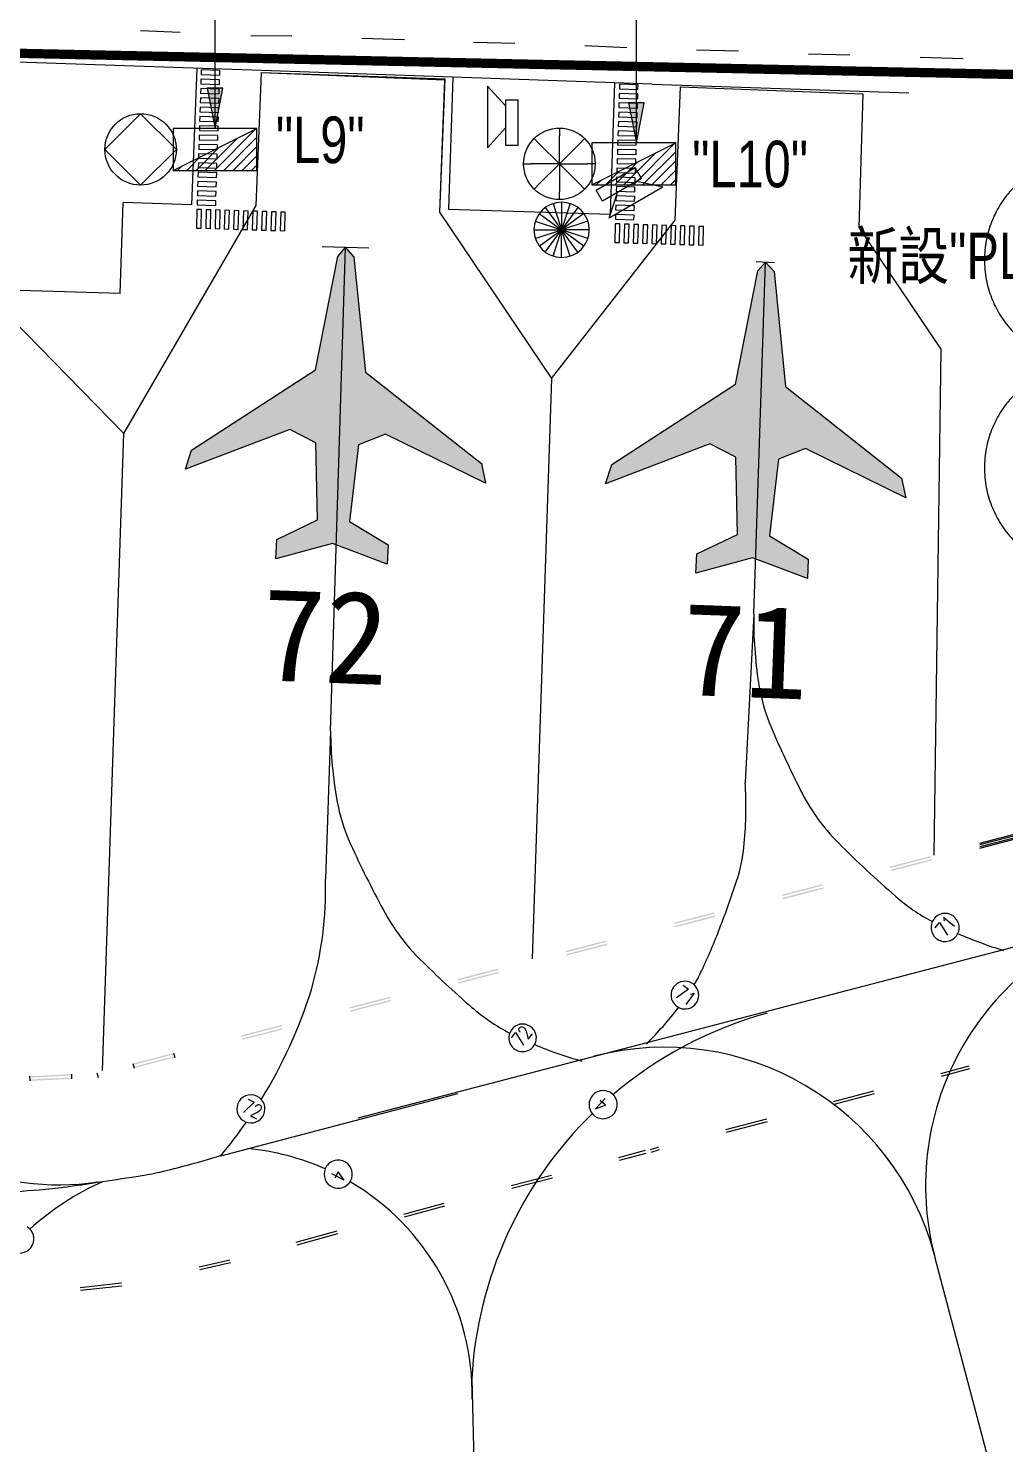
# Model space of a CAD drawing. Extents: x 71210 to 87171, y -11349 to 219.
# Drawn here: x 81165 to 82214, y -5946 to -4425 of the extents above; entities that cross this region are included whole.
import ezdxf
from ezdxf.enums import TextEntityAlignment as Align

# ---------------------------------------------------------------- set-up
doc = ezdxf.new("R2010")
doc.units = 0
doc.linetypes.add('HIDDEN', pattern=[9.525, 6.35, -3.175])
for name, color, linetype in [('L-燈具圖', 7, 'Continuous'), ('建築', 7, 'Continuous'), ('文字', 6, 'Continuous'), ('既設管線', 1, 'HIDDEN'), ('電氣設備', 161, 'Continuous')]:
    doc.layers.add(name, color=color, linetype=linetype)
doc.styles.add('AE', font='romans.shx', dxfattribs={"bigfont": 'chineset.shx'})
doc.styles.add('TC_T1', font='romanc.shx', dxfattribs={"width": 0.8, "bigfont": '@chineset.shx'})
doc.styles.add('新細明體', font='')
doc.styles.add('細明體', font='')
doc.styles.get('新細明體').set_extended_font_data('新細明體')
doc.styles.get('細明體').set_extended_font_data('細明體')

# ---------------------------------------------------------------- blocks, each defined once
blk = doc.blocks.new('GN02D2D')
at = {"color": 0, "linetype": 'ByBlock'}
for p, q in [((-300, 0), (300, 300)), ((-300, 300), (-300, 0)), ((300, 300), (-300, 300)), ((-70, 0), (161, 230)), ((-3, 0), (293, 297)), ((63, 0), (300, 237)), ((300, 0), (300, 300)), ((-136, 0), (28, 164)), ((129, 0), (300, 171)), ((195, 0), (300, 105)), ((-300, 0), (300, 0)), ((-269, 0), (-237, 31)), ((-202, 0), (-105, 98)), ((262, 0), (300, 38))]:
    blk.add_line(p, q, dxfattribs=at)
blk.add_point((0, 150), dxfattribs=at)
at = {"color": 0, "linetype": 'ByBlock', "style": 'AE', "flags": 1}
blk.add_attdef('KENCAD', (0, 0), '', height=1, dxfattribs=at)
blk = doc.blocks.new('L-防水號角喇叭')
at = {"layer": 'L-燈具圖', "color": 6, "ltscale": 1000}
for p, q in [((-19.4, 39.2), (0, 17.9)), ((-19.4, 39.2), (-19.4, -27.1)), ((0, 24.3), (0, -24.3)), ((0, 24.3), (13.6, 24.3)), ((13.6, -24.3), (13.6, 24.3)), ((-19.4, -27.1), (0, -5.7)), ((0, -24.3), (13.6, -24.3))]:
    blk.add_line(p, q, dxfattribs=at)
blk = doc.blocks.new('L-15M環架高桅桿C')
at = {"layer": 'L-燈具圖', "color": 4}
for p, q in [((0, 3.49), (0, 2.74)), ((-2.46, 2.46), (-1.93, 1.93)), ((0, 0), (-1.93, 1.93)), ((0, 0), (0, 2.74)), ((0, 0), (1.93, 1.93)), ((2.46, 2.46), (1.93, 1.93)), ((-3.49, 0), (-2.74, 0)), ((0, 0), (-2.74, 0)), ((0, 0), (-1.93, -1.93)), ((0, 0), (2.74, 0)), ((0, 0), (0, -2.74)), ((0, 0), (1.93, -1.93)), ((3.49, 0), (2.74, 0)), ((-2.46, -2.46), (-1.93, -1.93)), ((0, -3.49), (0, -2.74)), ((2.46, -2.46), (1.93, -1.93))]:
    blk.add_line(p, q, dxfattribs=at)
blk.add_circle((0, 0), 3.49, dxfattribs=at)
blk = doc.blocks.new('L-15M環架高桅桿D')
at = {"layer": 'L-燈具圖', "color": 30}
for p, q in [((0, 3.49), (-3.49, 0)), ((3.49, 0), (0, 3.49)), ((-3.49, 0), (0, -3.49)), ((-3.49, 0), (0, -3.49)), ((0, -3.49), (3.49, 0)), ((0, -3.49), (3.49, 0))]:
    blk.add_line(p, q, dxfattribs=at)
blk.add_circle((0, 0), 3.49, dxfattribs=at)
blk = doc.blocks.new('L-雷雨警示燈')
at = {"layer": 'L-燈具圖', "color": 87, "ltscale": 1000}
for p in [(-24, 17.5), (-17.5, 24), (-9.2, 28.3), (0, 29.7), (9.2, 28.3), (17.5, 24), (24, 17.5), (-28.3, 9.2), (-17.5, -24), (-9.2, -28.3), (28.3, 9.2), (0, -29.7), (9.2, -28.3), (28.3, -9.2), (-29.7, 0), (-28.3, -9.2), (-24, -17.5), (17.5, -24), (24, -17.5), (29.7, 0)]:
    blk.add_line(p, (0, 0), dxfattribs=at)
blk.add_circle((0, 0), 29.7, dxfattribs=at)

msp = doc.modelspace()

# ---------------------------------------------------------------- hatches: boundary and pattern name
at = {"layer": '建築', "ltscale": 1000}
for points in [[(81506, -4660.5), (81515.2, -4670.8), (81527.6, -4794.4), (81652, -4892.7), (81656.6, -4913.9), (81549, -4860.9), (81520.1, -4872.5), (81510.5, -4954.8), (81551.9, -4979.9), (81550.9, -5000.7), (81492.1, -4978.4), (81431.3, -4995.1), (81432.3, -4974.3), (81476, -4953.2), (81474.1, -4870.3), (81446.4, -4856.1), (81334.3, -4898.7), (81340.9, -4878.1), (81474, -4791.8), (81498, -4670)], [(81957.1, -4676.1), (81966.3, -4686.4), (81978.7, -4809.9), (82103.1, -4908.3), (82107.7, -4929.5), (82000.1, -4876.5), (81971.2, -4888), (81961.6, -4970.4), (82003.1, -4995.5), (82002.1, -5016.3), (81943.2, -4994), (81882.4, -5010.6), (81883.4, -4989.8), (81927.1, -4968.8), (81925.3, -4885.9), (81897.5, -4871.6), (81785.4, -4914.3), (81792, -4893.6), (81925.1, -4807.4), (81949.1, -4685.5)]]:
    msp.add_hatch(color=256, dxfattribs=at).paths.add_polyline_path(points)
h = msp.add_hatch(color=256, dxfattribs=at)
h.paths.add_polyline_path([(82284.7, -5276.8), (82284.7, -5275.2), (82234.7, -5288.3), (82234.6, -5289.8)])
h.paths.add_polyline_path([(82284.6, -5280.5), (82284.6, -5278.9), (82234.6, -5291.9), (82234.5, -5293.5)])
h.paths.add_polyline_path([(82234.6, -5289.8), (82234.7, -5288.3), (82187.5, -5300.5), (82187.5, -5302.1)])
h.paths.add_polyline_path([(82234.5, -5293.5), (82234.6, -5291.9), (82187.4, -5304.2), (82187.4, -5305.8)])
h = msp.add_hatch(color=256, dxfattribs=at)
h.paths.add_polyline_path([(82134.7, -5315.8), (82134.3, -5314.4), (82090.8, -5325.7), (82091.2, -5327.2)])
h.paths.add_polyline_path([(82135.6, -5319.2), (82135.2, -5317.8), (82091.7, -5329.1), (82092.1, -5330.6)])
h = msp.add_hatch(color=256, dxfattribs=at)
h.paths.add_polyline_path([(82018.6, -5346.1), (82018.2, -5344.6), (81974.7, -5356), (81975, -5357.4)])
h.paths.add_polyline_path([(82019.5, -5349.5), (82019.1, -5348), (81975.5, -5359.3), (81975.9, -5360.8)])
h = msp.add_hatch(color=256, dxfattribs=at)
h.paths.add_polyline_path([(81902.5, -5376.3), (81902.1, -5374.8), (81858.5, -5386.2), (81858.9, -5387.6)])
h.paths.add_polyline_path([(81903.3, -5379.7), (81903, -5378.2), (81859.4, -5389.6), (81859.8, -5391)])
h = msp.add_hatch(color=256, dxfattribs=at)
h.paths.add_polyline_path([(81786.3, -5406.5), (81786, -5405.1), (81742.4, -5416.4), (81742.8, -5417.9)])
h.paths.add_polyline_path([(81787.2, -5409.9), (81786.8, -5408.5), (81743.3, -5419.8), (81743.7, -5421.3)])
h = msp.add_hatch(color=256, dxfattribs=at)
h.paths.add_polyline_path([(81670.2, -5436.8), (81669.8, -5435.3), (81626.3, -5446.6), (81626.7, -5448.1)])
h.paths.add_polyline_path([(81671.1, -5440.1), (81670.7, -5438.7), (81627.2, -5450), (81627.5, -5451.5)])
h = msp.add_hatch(color=256, dxfattribs=at)
h.paths.add_polyline_path([(81554.1, -5467), (81553.7, -5465.5), (81510.1, -5476.9), (81510.5, -5478.3)])
h.paths.add_polyline_path([(81555, -5470.4), (81554.6, -5468.9), (81511, -5480.3), (81511.4, -5481.7)])
h = msp.add_hatch(color=256, dxfattribs=at)
h.paths.add_polyline_path([(81437.9, -5497.2), (81437.6, -5495.8), (81394, -5507.1), (81394.4, -5508.6)])
h.paths.add_polyline_path([(81438.8, -5500.6), (81438.4, -5499.2), (81394.9, -5510.5), (81395.3, -5511.9)])
h = msp.add_hatch(color=256, dxfattribs=at)
h.paths.add_polyline_path([(81321.8, -5527.4), (81321.4, -5526), (81277.9, -5537.3), (81278.3, -5538.8)])
h.paths.add_polyline_path([(81322.7, -5530.8), (81322.3, -5529.4), (81278.8, -5540.7), (81279.1, -5542.2)])
h = msp.add_hatch(color=256, dxfattribs=at)
h.paths.add_polyline_path([(81211.8, -5550.2), (81211.7, -5548.7), (81166.8, -5551), (81166.9, -5552.5)])
h.paths.add_polyline_path([(81212, -5553.7), (81211.9, -5552.2), (81167, -5554.5), (81167.1, -5556)])
at = {"layer": '文字'}
h = msp.add_hatch(color=256, dxfattribs=at)
h.dxf.hatch_style = 1
h.paths.add_polyline_path([(81374.4, -4489.3), (81366, -4489.3), (81366, -4532.6)])
h.paths.add_polyline_path([(81366, -4489.3), (81357.5, -4489.3), (81366, -4532.6)])
h = msp.add_hatch(color=256, dxfattribs=at)
h.dxf.hatch_style = 1
h.paths.add_polyline_path([(81826.9, -4504.9), (81818.5, -4504.9), (81818.5, -4548.2)])
h.paths.add_polyline_path([(81818.5, -4504.9), (81810, -4504.9), (81818.5, -4548.2)])

# ---------------------------------------------------------------- linework, layer by layer
at = {"layer": '建築', "ltscale": 1000}
for p, q in [((81285.9, -4427.5, -12.7), (81328.4, -4429.2, -12.7)), ((81404.6, -4433, -12.7), (81448.6, -4432.8, -12.7)), ((81523.5, -4435.6, -12.7), (81569.3, -4437.1, -12.7)), ((81643.5, -4439.8, -12.7), (81688.1, -4441, -12.7)), ((81763.2, -4443.6, -12.7), (81808.3, -4445.7, -12.7)), ((81883.1, -4448.1, -12.7), (81928.3, -4449.3, -12.7)), ((81883.1, -4448.1, -12.7), (81928.3, -4449.3, -12.7)), ((82003.3, -4452.4, -12.7), (82047.9, -4453.4, -12.7)), ((82003.3, -4452.4, -12.7), (82047.9, -4453.4, -12.7)), ((81415.9, -4470.5, -12.7), (81062, -4458.2, -12.7)), ((81346.3, -4468.1, -12.7), (81340.9, -4614.7, -12.7)), ((81351.2, -4469.7, -12.7), (81351, -4474.7, -12.7)), ((81371.2, -4470.3, -12.7), (81351.2, -4469.7, -12.7)), ((81371, -4475.3, -12.7), (81371.2, -4470.3, -12.7)), ((81621.4, -4477.6, -12.7), (81415.9, -4470.5, -12.7)), ((82123.3, -4456.1, -12.7), (82169.6, -4457.6, -12.7)), ((82123.3, -4456.1, -12.7), (82169.6, -4457.6, -12.7)), ((81350.9, -4479.7, -12.7), (81350.7, -4484.7, -12.7)), ((81350.7, -4484.7, -12.7), (81370.7, -4485.3, -12.7)), ((81370.9, -4480.3, -12.7), (81350.9, -4479.7, -12.7)), ((81351, -4474.7, -12.7), (81371, -4475.3, -12.7)), ((81370.7, -4485.3, -12.7), (81370.9, -4480.3, -12.7)), ((81410.3, -4615.2, -12.7), (81415.8, -4472.3, -12.7)), ((81410.3, -4615.2, -12.7), (81415.8, -4472.3, -12.7)), ((81410.3, -4615.2, -12.7), (81415.8, -4472.3, -12.7)), ((81415.8, -4472.3, -12.7), (81612.7, -4479.2, -12.7)), ((81415.8, -4472.3, -12.7), (81612.6, -4480.2, -12.7)), ((81415.8, -4472.3, -12.7), (81612.7, -4479.2, -12.7)), ((81612.7, -4479.2, -12.7), (81607, -4622.6, -12.7)), ((81612.7, -4479.2, -12.7), (81607, -4622.6, -12.7)), ((81612.6, -4480.2, -12.7), (81607, -4622.6, -12.7)), ((81621.4, -4477.6, -12.7), (81616.6, -4619.4, -12.7)), ((81835.4, -4484.9, -12.7), (81621.4, -4477.6, -12.7)), ((81790.7, -4624.8, -12.7), (81795.5, -4483.6, -12.7)), ((81800.4, -4485.1, -12.7), (81800.2, -4490.1, -12.7)), ((81820.4, -4485.8, -12.7), (81800.4, -4485.1, -12.7)), ((81820.2, -4490.7, -12.7), (81820.4, -4485.8, -12.7)), ((81835.4, -4484.9, -12.7), (82111.1, -4494.4, -12.7)), ((81350.3, -4499.7, -12.7), (81350.1, -4504.7, -12.7)), ((81370.3, -4500.3, -12.7), (81350.3, -4499.7, -12.7)), ((81350.6, -4489.7, -12.7), (81350.4, -4494.7, -12.7)), ((81350.4, -4494.7, -12.7), (81370.4, -4495.3, -12.7)), ((81370.6, -4490.3, -12.7), (81350.6, -4489.7, -12.7)), ((81370.1, -4505.3, -12.7), (81370.3, -4500.3, -12.7)), ((81370.4, -4495.3, -12.7), (81370.6, -4490.3, -12.7)), ((81800.1, -4495.1, -12.7), (81799.9, -4500.1, -12.7)), ((81799.9, -4500.1, -12.7), (81819.9, -4500.7, -12.7)), ((81820.1, -4495.7, -12.7), (81800.1, -4495.1, -12.7)), ((81800.2, -4490.1, -12.7), (81820.2, -4490.7, -12.7)), ((81819.9, -4500.7, -12.7), (81820.1, -4495.7, -12.7)), ((81860, -4631.2, -12.7), (81865.7, -4487.9, -12.7)), ((81865.7, -4487.9, -12.7), (82061.7, -4495.4, -12.7)), ((82061.7, -4495.4, -12.7), (82057.3, -4639, -12.7)), ((81350, -4509.7, -12.7), (81349.8, -4514.7, -12.7)), ((81349.8, -4514.7, -12.7), (81369.8, -4515.3, -12.7)), ((81369.9, -4510.3, -12.7), (81350, -4509.7, -12.7)), ((81350.1, -4504.7, -12.7), (81370.1, -4505.3, -12.7)), ((81369.8, -4515.3, -12.7), (81369.9, -4510.3, -12.7)), ((81799.5, -4515.1, -12.7), (81799.3, -4520.1, -12.7)), ((81819.5, -4515.7, -12.7), (81799.5, -4515.1, -12.7)), ((81799.8, -4505.1, -12.7), (81799.6, -4510.1, -12.7)), ((81799.6, -4510.1, -12.7), (81819.6, -4510.7, -12.7)), ((81819.8, -4505.7, -12.7), (81799.8, -4505.1, -12.7)), ((81819.3, -4520.7, -12.7), (81819.5, -4515.7, -12.7)), ((81819.6, -4510.7, -12.7), (81819.8, -4505.7, -12.7)), ((81349.3, -4529.7, -12.7), (81349.2, -4534.7, -12.7)), ((81369.3, -4530.3, -12.7), (81349.3, -4529.7, -12.7)), ((81349.7, -4519.7, -12.7), (81349.5, -4524.7, -12.7)), ((81349.5, -4524.7, -12.7), (81369.5, -4525.3, -12.7)), ((81369.6, -4520.3, -12.7), (81349.7, -4519.7, -12.7)), ((81369.2, -4535.3, -12.7), (81369.3, -4530.3, -12.7)), ((81369.5, -4525.3, -12.7), (81369.6, -4520.3, -12.7)), ((81799.2, -4525.1, -12.7), (81799, -4530.1, -12.7)), ((81799, -4530.1, -12.7), (81819, -4530.7, -12.7)), ((81819.2, -4525.7, -12.7), (81799.2, -4525.1, -12.7)), ((81799.3, -4520.1, -12.7), (81819.3, -4520.7, -12.7)), ((81819, -4530.7, -12.7), (81819.2, -4525.7, -12.7)), ((81349, -4539.7, -12.7), (81348.9, -4544.7, -12.7)), ((81348.9, -4544.7, -12.7), (81368.9, -4545.3, -12.7)), ((81369, -4540.3, -12.7), (81349, -4539.7, -12.7)), ((81349.2, -4534.7, -12.7), (81369.2, -4535.3, -12.7)), ((81368.9, -4545.3, -12.7), (81369, -4540.3, -12.7)), ((81798.5, -4545.1, -12.7), (81798.4, -4550.1, -12.7)), ((81818.5, -4545.7, -12.7), (81798.5, -4545.1, -12.7)), ((81798.9, -4535.1, -12.7), (81798.7, -4540.1, -12.7)), ((81798.7, -4540.1, -12.7), (81818.7, -4540.7, -12.7)), ((81818.8, -4535.7, -12.7), (81798.9, -4535.1, -12.7)), ((81818.4, -4550.7, -12.7), (81818.5, -4545.7, -12.7)), ((81818.7, -4540.7, -12.7), (81818.8, -4535.7, -12.7)), ((81348.4, -4559.7, -12.7), (81348.3, -4564.7, -12.7)), ((81368.4, -4560.3, -12.7), (81348.4, -4559.7, -12.7)), ((81348.7, -4549.7, -12.7), (81348.6, -4554.7, -12.7)), ((81348.6, -4554.7, -12.7), (81368.6, -4555.3, -12.7)), ((81368.7, -4550.3, -12.7), (81348.7, -4549.7, -12.7)), ((81368.3, -4565.3, -12.7), (81368.4, -4560.3, -12.7)), ((81368.6, -4555.3, -12.7), (81368.7, -4550.3, -12.7)), ((81798.2, -4555.1, -12.7), (81798.1, -4560.1, -12.7)), ((81798.1, -4560.1, -12.7), (81818.1, -4560.7, -12.7)), ((81818.2, -4555.7, -12.7), (81798.2, -4555.1, -12.7)), ((81798.4, -4550.1, -12.7), (81818.4, -4550.7, -12.7)), ((81818.1, -4560.7, -12.7), (81818.2, -4555.7, -12.7)), ((81348.1, -4569.6, -12.7), (81348, -4574.6, -12.7)), ((81348, -4574.6, -12.7), (81368, -4575.3, -12.7)), ((81368.1, -4570.3, -12.7), (81348.1, -4569.6, -12.7)), ((81348.3, -4564.7, -12.7), (81368.3, -4565.3, -12.7)), ((81368, -4575.3, -12.7), (81368.1, -4570.3, -12.7)), ((81797.6, -4575.1, -12.7), (81797.5, -4580.1, -12.7)), ((81817.6, -4575.7, -12.7), (81797.6, -4575.1, -12.7)), ((81797.9, -4565.1, -12.7), (81797.8, -4570.1, -12.7)), ((81797.8, -4570.1, -12.7), (81817.8, -4570.7, -12.7)), ((81817.9, -4565.7, -12.7), (81797.9, -4565.1, -12.7)), ((81817.5, -4580.7, -12.7), (81817.6, -4575.7, -12.7)), ((81817.8, -4570.7, -12.7), (81817.9, -4565.7, -12.7)), ((81347.5, -4589.6, -12.7), (81347.3, -4594.6, -12.7)), ((81367.5, -4590.3, -12.7), (81347.5, -4589.6, -12.7)), ((81347.8, -4579.6, -12.7), (81347.7, -4584.6, -12.7)), ((81347.7, -4584.6, -12.7), (81367.6, -4585.3, -12.7)), ((81367.8, -4580.3, -12.7), (81347.8, -4579.6, -12.7)), ((81367.3, -4595.3, -12.7), (81367.5, -4590.3, -12.7)), ((81367.6, -4585.3, -12.7), (81367.8, -4580.3, -12.7)), ((81797.3, -4585.1, -12.7), (81797.2, -4590.1, -12.7)), ((81797.2, -4590.1, -12.7), (81817.2, -4590.7, -12.7)), ((81817.3, -4585.7, -12.7), (81797.3, -4585.1, -12.7)), ((81797.5, -4580.1, -12.7), (81817.5, -4580.7, -12.7)), ((81817.2, -4590.7, -12.7), (81817.3, -4585.7, -12.7)), ((81347.2, -4599.6, -12.7), (81347, -4604.6, -12.7)), ((81347, -4604.6, -12.7), (81367, -4605.2, -12.7)), ((81367.2, -4600.2, -12.7), (81347.2, -4599.6, -12.7)), ((81347.3, -4594.6, -12.7), (81367.3, -4595.3, -12.7)), ((81367, -4605.2, -12.7), (81367.2, -4600.2, -12.7)), ((81796.7, -4605.1, -12.7), (81796.5, -4610.1, -12.7)), ((81816.7, -4605.7, -12.7), (81796.7, -4605.1, -12.7)), ((81797, -4595.1, -12.7), (81796.9, -4600.1, -12.7)), ((81796.9, -4600.1, -12.7), (81816.8, -4600.7, -12.7)), ((81817, -4595.7, -12.7), (81797, -4595.1, -12.7)), ((81816.5, -4610.7, -12.7), (81816.7, -4605.7, -12.7)), ((81816.8, -4600.7, -12.7), (81817, -4595.7, -12.7)), ((81264.3, -4710.1, -12.7), (81267.4, -4612, -12.7)), ((81340.9, -4614.7, -12.7), (81267.4, -4612, -12.7)), ((81268.2, -4860.3, -12.7), (81410.3, -4615.2, -12.7)), ((81268.2, -4860.3, -12.7), (81410.3, -4615.2, -12.7)), ((81346.6, -4619.6, -12.7), (81346, -4639.6, -12.7)), ((81351.6, -4619.8, -12.7), (81346.6, -4619.6, -12.7)), ((81346.9, -4609.6, -12.7), (81346.7, -4614.6, -12.7)), ((81346.7, -4614.6, -12.7), (81366.7, -4615.2, -12.7)), ((81366.9, -4610.2, -12.7), (81346.9, -4609.6, -12.7)), ((81351, -4639.8, -12.7), (81351.6, -4619.8, -12.7)), ((81356.6, -4619.9, -12.7), (81356, -4639.9, -12.7)), ((81361.6, -4620.1, -12.7), (81356.6, -4619.9, -12.7)), ((81361, -4640.1, -12.7), (81361.6, -4620.1, -12.7)), ((81366.6, -4620.2, -12.7), (81366, -4640.2, -12.7)), ((81371.6, -4620.4, -12.7), (81366.6, -4620.2, -12.7)), ((81366.7, -4615.2, -12.7), (81366.9, -4610.2, -12.7)), ((81371, -4640.4, -12.7), (81371.6, -4620.4, -12.7)), ((81376.6, -4620.5, -12.7), (81375.9, -4640.5, -12.7)), ((81381.6, -4620.7, -12.7), (81376.6, -4620.5, -12.7)), ((81380.9, -4640.7, -12.7), (81381.6, -4620.7, -12.7)), ((81386.6, -4620.9, -12.7), (81385.9, -4640.8, -12.7)), ((81391.6, -4621, -12.7), (81386.6, -4620.9, -12.7)), ((81390.9, -4641, -12.7), (81391.6, -4621, -12.7)), ((81396.6, -4621.2, -12.7), (81395.9, -4641.2, -12.7)), ((81401.6, -4621.3, -12.7), (81396.6, -4621.2, -12.7)), ((81400.9, -4641.3, -12.7), (81401.6, -4621.3, -12.7)), ((81406.5, -4621.5, -12.7), (81405.9, -4641.5, -12.7)), ((81411.5, -4621.6, -12.7), (81406.5, -4621.5, -12.7)), ((81410.9, -4641.6, -12.7), (81411.5, -4621.6, -12.7)), ((81416.5, -4621.8, -12.7), (81415.9, -4641.8, -12.7)), ((81421.5, -4621.9, -12.7), (81416.5, -4621.8, -12.7)), ((81420.9, -4641.9, -12.7), (81421.5, -4621.9, -12.7)), ((81426.5, -4622.1, -12.7), (81425.9, -4642.1, -12.7)), ((81431.5, -4622.2, -12.7), (81426.5, -4622.1, -12.7)), ((81430.9, -4642.2, -12.7), (81431.5, -4622.2, -12.7)), ((81436.5, -4622.4, -12.7), (81435.9, -4642.4, -12.7)), ((81441.5, -4622.5, -12.7), (81436.5, -4622.4, -12.7)), ((81440.9, -4642.5, -12.7), (81441.5, -4622.5, -12.7)), ((81607, -4622.6, -12.7), (81727.5, -4801.1, -12.7)), ((81607, -4622.6, -12.7), (81727.5, -4801.1, -12.7)), ((81607, -4622.6, -12.7), (81727.5, -4801.1, -12.7)), ((81616.6, -4619.4, -12.7), (81790.7, -4624.8, -12.7)), ((81796.4, -4615.1, -12.7), (81796.2, -4620.1, -12.7)), ((81796.2, -4620.1, -12.7), (81816.2, -4620.7, -12.7)), ((81816.4, -4615.7, -12.7), (81796.4, -4615.1, -12.7)), ((81796.5, -4610.1, -12.7), (81816.5, -4610.7, -12.7)), ((81816.2, -4620.7, -12.7), (81816.4, -4615.7, -12.7)), ((81727.5, -4801.1, -12.7), (81860, -4631.2, -12.7)), ((81727.5, -4801.1, -12.7), (81860, -4631.2, -12.7)), ((81795.8, -4635.1, -12.7), (81795.2, -4655.1, -12.7)), ((81800.8, -4635.2, -12.7), (81795.8, -4635.1, -12.7)), ((81796.1, -4625.1, -12.7), (81795.9, -4630.1, -12.7)), ((81795.9, -4630.1, -12.7), (81815.9, -4630.7, -12.7)), ((81816.1, -4625.7, -12.7), (81796.1, -4625.1, -12.7)), ((81800.2, -4655.2, -12.7), (81800.8, -4635.2, -12.7)), ((81805.8, -4635.4, -12.7), (81805.2, -4655.4, -12.7)), ((81810.8, -4635.5, -12.7), (81805.8, -4635.4, -12.7)), ((81810.2, -4655.5, -12.7), (81810.8, -4635.5, -12.7)), ((81815.8, -4635.7, -12.7), (81815.2, -4655.7, -12.7)), ((81820.8, -4635.8, -12.7), (81815.8, -4635.7, -12.7)), ((81815.9, -4630.7, -12.7), (81816.1, -4625.7, -12.7)), ((81820.2, -4655.8, -12.7), (81820.8, -4635.8, -12.7)), ((81825.8, -4636, -12.7), (81825.2, -4656, -12.7)), ((81830.8, -4636.1, -12.7), (81825.8, -4636, -12.7)), ((81830.1, -4656.1, -12.7), (81830.8, -4636.1, -12.7)), ((81835.8, -4636.3, -12.7), (81835.1, -4656.3, -12.7)), ((81840.8, -4636.4, -12.7), (81835.8, -4636.3, -12.7)), ((81840.1, -4656.4, -12.7), (81840.8, -4636.4, -12.7)), ((81845.8, -4636.6, -12.7), (81845.1, -4656.6, -12.7)), ((81850.8, -4636.8, -12.7), (81845.8, -4636.6, -12.7)), ((81850.1, -4656.7, -12.7), (81850.8, -4636.8, -12.7)), ((81855.8, -4636.9, -12.7), (81855.1, -4656.9, -12.7)), ((81860.8, -4637.1, -12.7), (81855.8, -4636.9, -12.7)), ((81860.1, -4657.1, -12.7), (81860.8, -4637.1, -12.7)), ((81865.7, -4637.2, -12.7), (81865.1, -4657.2, -12.7)), ((81870.7, -4637.4, -12.7), (81865.7, -4637.2, -12.7)), ((81870.1, -4657.4, -12.7), (81870.7, -4637.4, -12.7)), ((81875.7, -4637.5, -12.7), (81875.1, -4657.5, -12.7)), ((81880.7, -4637.7, -12.7), (81875.7, -4637.5, -12.7)), ((81880.1, -4657.7, -12.7), (81880.7, -4637.7, -12.7)), ((81885.7, -4637.8, -12.7), (81885.1, -4657.8, -12.7)), ((81890.7, -4638, -12.7), (81885.7, -4637.8, -12.7)), ((81890.1, -4658, -12.7), (81890.7, -4638, -12.7)), ((81268.2, -4860.3, -12.7), (81056.3, -4643.7, -12.7)), ((81346, -4639.6, -12.7), (81351, -4639.8, -12.7)), ((81356, -4639.9, -12.7), (81361, -4640.1, -12.7)), ((81366, -4640.2, -12.7), (81371, -4640.4, -12.7)), ((81375.9, -4640.5, -12.7), (81380.9, -4640.7, -12.7)), ((81385.9, -4640.8, -12.7), (81390.9, -4641, -12.7)), ((81395.9, -4641.2, -12.7), (81400.9, -4641.3, -12.7)), ((81405.9, -4641.5, -12.7), (81410.9, -4641.6, -12.7)), ((81415.9, -4641.8, -12.7), (81420.9, -4641.9, -12.7)), ((81425.9, -4642.1, -12.7), (81430.9, -4642.2, -12.7)), ((81435.9, -4642.4, -12.7), (81440.9, -4642.5, -12.7)), ((82057.3, -4639, -12.7), (82057.3, -4639, -12.7)), ((82057.3, -4639, -12.7), (82145.6, -4769.9, -12.7)), ((81531, -4661.3, -12.7), (81481, -4659.8, -12.7)), ((81490, -5180.2, -12.7), (81506, -4660.5, -12.7)), ((81498, -4670, -12.7), (81506, -4660.5, -12.7)), ((81506, -4660.5, -12.7), (81515.2, -4670.8, -12.7)), ((81795.2, -4655.1, -12.7), (81800.2, -4655.2, -12.7)), ((81805.2, -4655.4, -12.7), (81810.2, -4655.5, -12.7)), ((81815.2, -4655.7, -12.7), (81820.2, -4655.8, -12.7)), ((81825.2, -4656, -12.7), (81830.1, -4656.1, -12.7)), ((81835.1, -4656.3, -12.7), (81840.1, -4656.4, -12.7)), ((81845.1, -4656.6, -12.7), (81850.1, -4656.7, -12.7)), ((81855.1, -4656.9, -12.7), (81860.1, -4657.1, -12.7)), ((81865.1, -4657.2, -12.7), (81870.1, -4657.4, -12.7)), ((81875.1, -4657.5, -12.7), (81880.1, -4657.7, -12.7)), ((81885.1, -4657.8, -12.7), (81890.1, -4658, -12.7)), ((81474, -4791.8, -12.7), (81498, -4670, -12.7)), ((81515.2, -4670.8, -12.7), (81527.6, -4794.4, -12.7)), ((81944.5, -5054.5, -12.7), (81957.1, -4676.1, -12.7)), ((81947.1, -4675.6, -12.7), (81967, -4676.6, -12.7)), ((81949.1, -4685.5, -12.7), (81957.1, -4676.1, -12.7)), ((81957.1, -4676.1, -12.7), (81966.3, -4686.4, -12.7)), ((81925.1, -4807.4, -12.7), (81949.1, -4685.5, -12.7)), ((81966.3, -4686.4, -12.7), (81978.7, -4809.9, -12.7)), ((81264.3, -4710.1, -12.7), (81124.4, -4705.8, -12.7)), ((82145.6, -4769.9, -12.7), (82137.9, -5313.5, -12.7)), ((81340.9, -4878.1, -12.7), (81474, -4791.8, -12.7)), ((81527.6, -4794.4, -12.7), (81652, -4892.7, -12.7)), ((81727.5, -4801.1, -12.7), (81706.5, -5424.7, -12.7)), ((81727.5, -4801.1, -12.7), (81706.5, -5424.7, -12.7)), ((81792, -4893.6, -12.7), (81925.1, -4807.4, -12.7)), ((81978.7, -4809.9, -12.7), (82103.1, -4908.3, -12.7)), ((81245.1, -5544.9, -12.7), (81268.2, -4860.3, -12.7)), ((81245.1, -5544.9, -12.7), (81268.2, -4860.3, -12.7)), ((81446.4, -4856.1, -12.7), (81334.3, -4898.7, -12.7)), ((81474.1, -4870.3, -12.7), (81446.4, -4856.1, -12.7)), ((81549, -4860.9, -12.7), (81520.1, -4872.5, -12.7)), ((81656.6, -4913.9, -12.7), (81549, -4860.9, -12.7)), ((81334.3, -4898.7, -12.7), (81340.9, -4878.1, -12.7)), ((81476, -4953.2, -12.7), (81474.1, -4870.3, -12.7)), ((81520.1, -4872.5, -12.7), (81510.5, -4954.8, -12.7)), ((81897.5, -4871.6, -12.7), (81785.4, -4914.3, -12.7)), ((81925.3, -4885.9, -12.7), (81897.5, -4871.6, -12.7)), ((82000.1, -4876.5, -12.7), (81971.2, -4888, -12.7)), ((82107.7, -4929.5, -12.7), (82000.1, -4876.5, -12.7)), ((81652, -4892.7, -12.7), (81656.6, -4913.9, -12.7)), ((81785.4, -4914.3, -12.7), (81792, -4893.6, -12.7)), ((81927.1, -4968.8, -12.7), (81925.3, -4885.9, -12.7)), ((81971.2, -4888, -12.7), (81961.6, -4970.4, -12.7)), ((82103.1, -4908.3, -12.7), (82107.7, -4929.5, -12.7)), ((81432.3, -4974.3, -12.7), (81476, -4953.2, -12.7)), ((81510.5, -4954.8, -12.7), (81551.9, -4979.9, -12.7)), ((81883.4, -4989.8, -12.7), (81927.1, -4968.8, -12.7)), ((81961.6, -4970.4, -12.7), (82003.1, -4995.5, -12.7)), ((81431.3, -4995.1, -12.7), (81432.3, -4974.3, -12.7)), ((81492.1, -4978.4, -12.7), (81431.3, -4995.1, -12.7)), ((81550.9, -5000.7, -12.7), (81492.1, -4978.4, -12.7)), ((81551.9, -4979.9, -12.7), (81550.9, -5000.7, -12.7)), ((81882.4, -5010.6, -12.7), (81883.4, -4989.8, -12.7)), ((81943.2, -4994, -12.7), (81882.4, -5010.6, -12.7)), ((82002.1, -5016.3, -12.7), (81943.2, -4994, -12.7)), ((82003.1, -4995.5, -12.7), (82002.1, -5016.3, -12.7)), ((81944.5, -5054.5, -12.7), (81935.3, -5235.4, -12.7)), ((82187.4, -5305.8, -12.7), (82950.5, -5107.1, -12.7)), ((81490, -5180.2, -12.7), (81484.5, -5339.3, -12.7)), ((82187.4, -5304.2, -12.7), (82577.3, -5202.7, -12.7)), ((82187.5, -5302.1, -12.7), (82558, -5205.7, -12.7)), ((82187.5, -5300.5, -12.7), (82548.1, -5206.7, -12.7)), ((81519.6, -5595.5, -12.7), (82353.3, -5378.1, -12.7)), ((81321.4, -5526, -12.7), (81322.7, -5530.8, -12.7)), ((81211.7, -5548.7, -12.7), (81212, -5553.7, -12.7)), ((81239.2, -5547.4, -12.7), (81240.4, -5552.2, -12.7)), ((81277.9, -5537.3, -12.7), (81279.1, -5542.2, -12.7)), ((82145.4, -5548.1, -12.7), (82175.8, -5539.8, -12.7)), ((82146.2, -5551, -12.7), (82176.6, -5542.7, -12.7)), ((81166.8, -5551, -12.7), (81167.1, -5556, -12.7)), ((81372.1, -5636.3, -12.7), (81626.8, -5569.5, -12.7)), ((82030.2, -5578, -12.7), (82073.4, -5566.7, -12.7)), ((82031, -5580.9, -12.7), (82074.2, -5569.6, -12.7)), ((81914.5, -5608.2, -12.7), (81958.5, -5596.6, -12.7)), ((81915.3, -5611.1, -12.7), (81959.2, -5599.5, -12.7)), ((81799.5, -5638.2, -12.7), (81828.3, -5630.5, -12.7)), ((81800.3, -5641.1, -12.7), (81828.9, -5633.5, -12.7)), ((81833.6, -5629.7, -12.7), (81842.7, -5626.9, -12.7)), ((81834.3, -5632.6, -12.7), (81843.5, -5629.8, -12.7)), ((81683.9, -5668.4, -12.7), (81727.5, -5657.3, -12.7)), ((81684.7, -5671.3, -12.7), (81728.3, -5660.2, -12.7)), ((81568.8, -5699.1, -12.7), (81612.1, -5687.3, -12.7)), ((81569.6, -5702, -12.7), (81612.8, -5690.2, -12.7)), ((81453.3, -5729.2, -12.7), (81497, -5717.2, -12.7)), ((81454.1, -5732.1, -12.7), (81497.8, -5720.1, -12.7)), ((81349, -5755.6, -12.7), (81382, -5748.1, -12.7)), ((82593.3, -7462.5, -12.7), (82139, -5745.1, -12.7)), ((81349.6, -5758.6, -12.7), (81382.7, -5751, -12.7)), ((81221.3, -5777.9, -12.7), (81265.4, -5773.1, -12.7)), ((81221.6, -5780.9, -12.7), (81265.9, -5776, -12.7)), ((81641.7, -5876, -12.7), (81667.5, -6856.1, -12.7))]:
    msp.add_line(p, q, dxfattribs=at)
for centre, radius, start, end in [((82382.7, -5061.3, -12.7), 438.2, 179.105, 188.8005), ((82148.7, -5097.6, -12.7), 201.4, 188.8005, 203.1209), ((81939.9, -5175.8, -12.7), 449.9, 180.5633, 190.0775), ((82988.2, -4739.1, -12.7), 1114.2, 203.1209, 206.94), ((81486.7, -5261.8, -12.7), 449.4, 355.0468, 3.3674), ((82199, -5140.2, -12.7), 229, 206.94, 215.3702), ((81690.3, -5220.2, -12.7), 196.4, 190.0775, 204.4974), ((82188.3, -5147.8, -12.7), 215.9, 215.3702, 224.9296), ((82582.1, -4813.8, -12.7), 1176.4, 204.4974, 208.3216), ((81751.8, -5284.7, -12.7), 183.3, 342.0029, 355.0468), ((82874.5, -4463.3, -12.7), 1185.1, 224.9296, 229.0054), ((81099.7, -5350.7, -12.7), 385, 343.818, 1.6981), ((81070.6, -5063.5, -12.7), 899.5, 338.6126, 342.0029), ((82233.7, -5200.6, -12.7), 208.3, 229.0054, 242.1218), ((81750.4, -5262, -12.7), 231.7, 208.3216, 216.9457), ((82429, -5668.4, -12.7), 300, 104.619, 194.8165), ((82150, -5391.1, -12.7), 15.1, 330.1713, 231.1152), ((81150.8, -5094.9, -12.7), 813.5, 335.0473, 338.6126), ((82150, -5391.1, -12.7), 15.1, 231.1152, 330.1713), ((82349.9, -4968.6, -12.7), 467.7, 246.5224, 252.9673), ((81741.5, -5268.8, -12.7), 220.5, 216.9457, 225.2797), ((82443.7, -4559.7, -12.7), 1218.4, 225.2797, 228.8221), ((81723, -5361.1, -12.7), 182.4, 329.8211, 335.0473), ((80968.5, -5300.4, -12.7), 525.2, 328.3803, 342.5335), ((81870.6, -5463.8, -12.7), 14.9, 162.7125, 231.5577), ((81870.6, -5463.8, -12.7), 14.9, 231.5577, 162.7125), ((81776.3, -5322.6, -12.7), 204.7, 228.8221, 242.7146), ((82073.5, -5900.3, -12.7), 432.5, 105.3534, 130.4206), ((81503.2, -5195.6, -12.7), 457.5, 315.4474, 322.0216), ((81696.3, -5509.7, -12.7), 14.8, 330.8929, 230.9341), ((81696.3, -5509.7, -12.7), 14.8, 230.9341, 330.8929), ((81879.6, -5111.6, -12.7), 439.7, 247.1913, 254.1872), ((81848.5, -5819.8, -12.7), 300, 14.8165, 104.619), ((81404.5, -5586, -12.7), 15.1, 147.1008, 53.8109), ((81404.5, -5586, -12.7), 15.1, 53.8109, 147.1008), ((81782.8, -5581.5, -12.7), 15.1, 158.0657, 59.0096), ((81782.8, -5581.5, -12.7), 15.1, 59.0096, 158.0657), ((82073.5, -5900.3, -12.7), 432.5, 134.2536, 176.7823), ((80968.5, -5300.4, -12.7), 525.2, 320.2338, 325.1736), ((81042.4, -4545.9, -12.7), 1139.1, 283.8417, 286.8247), ((81376, -5893.8, -12.7), 266.3, 66.0037, 84.5929), ((81498.3, -5656.2, -12.7), 15.1, 59.0096, 158.0657), ((81198.5, -5387.6, -12.7), 280, 246.1976, 278.4551), ((81223.8, -5282.2, -12.7), 380.8, 278.6813, 283.8417), ((81498.3, -5656.2, -12.7), 15.1, 158.0657, 59.0096), ((81368.2, -5937.9, -12.7), 300, 114.0934, 132.0779), ((81144.1, -5241.6, -12.7), 432.6, 274.3974, 278.0382), ((80373.6, 214.3, -12.7), 5942.7, 278.03817, 278.38402), ((80067.3, 2292.5, -12.7), 8043.3, 278.38402, 278.68131), ((81376, -5893.8, -12.7), 266.3, 359.1227, 59.5309), ((81066.6, -4235.1, -12.7), 1442.1, 272.4036, 274.3974), ((81156.4, -5725.8, -12.7), 15.1, 158.0657, 59.0096)]:
    msp.add_arc(centre, radius, start, end, dxfattribs=at)
at = {"layer": '文字'}
for p, q in [((81366, -4532.6, -3.9), (81366, -2307, -3.9)), ((81818.5, -4548.2, -12.7), (81818.5, -2408.6, -12.7))]:
    msp.add_line(p, q, dxfattribs=at)
for points, elevation in [([(81357.5, -4489.3), (81366, -4532.6), (81374.4, -4489.3)], -3.9), ([(81810, -4504.9), (81818.5, -4548.2), (81826.9, -4504.9)], -12.7)]:
    msp.add_lwpolyline(points, close=True, dxfattribs=dict(at, elevation=elevation))
at = {"layer": '既設管線', "ltscale": 2, "const_width": 10, "elevation": -3.9}
msp.add_lwpolyline([(79712.1, -4561.1), (79712.1, -4421.1), (82349, -4477.3)], dxfattribs=at)
at = {"layer": '既設管線', "ltscale": 1000}
msp.add_lwpolyline([(82292.3, -4562.1, 0.895041), (82292.3, -4785.6, 0.895041), (82292.3, -5009, 0.769965), (82552.1, -5009, 0.769965), (82811.8, -5009, 0.895041), (82811.8, -4785.6, 0.895041), (82811.8, -4562.1, 0.769965), (82552.1, -4562.1, 0.769965), (82292.3, -4562.1, 0.769965)], format="xyb", dxfattribs=at)

# ---------------------------------------------------------------- block references
at = {"layer": 'L-燈具圖', "ltscale": 1000}
msp.add_blockref('L-防水號角喇叭', (81678.1, -4526.3, 9.4), dxfattribs=at)
at = {"layer": 'L-燈具圖', "xscale": 11, "yscale": 11, "zscale": 11}
for name, p in [('L-15M環架高桅桿D', (81286.1, -4555.1, -3.9)), ('L-15M環架高桅桿C', (81735.8, -4570.6, -23.5))]:
    msp.add_blockref(name, p, dxfattribs=at)
at = {"layer": 'L-燈具圖', "ltscale": 1000, "xscale": -1}
for name, p, rotation in [('L-防水號角喇叭', (81803.1, -4598.5, -10.2), 300.0000000000103), ('L-雷雨警示燈', (81738.2, -4641.5, -10.2), 180)]:
    msp.add_blockref(name, p, dxfattribs=dict(at, rotation=rotation))
at = {"layer": '電氣設備', "ltscale": 1000, "xscale": 0.1500000000014552, "yscale": 0.1500000000014552}
for p in [(81366, -4577.6, -3.9), (81815.7, -4593.1, -23.5)]:
    msp.add_blockref('GN02D2D', p, dxfattribs=at)

# ---------------------------------------------------------------- texts
at = {"layer": '建築', "ltscale": 1000, "style": '細明體'}
for s, p in [('72', (81482.4, -5128, -12.7)), ('71', (81933.5, -5143.6, -12.7))]:
    msp.add_text(s, height=100, rotation=357.8438, dxfattribs=at).set_placement(p, align=Align.CENTER)
at = {"layer": '建築', "ltscale": 1000, "style": 'TC_T1', "width": 0.8}
for s, rotation, p in [('71', 51.0411, (82150.2, -5402.1, -12.7)), ('71', 323.5631, (81858.7, -5464.4, -12.7)), ('72', 51.0411, (81695, -5520.3, -12.7)), ('72', 333.2602, (81393.5, -5588.2, -12.7)), ('4', 137.8069, (81789.8, -5579.4, -12.7)), ('4', 243.2318, (81494.4, -5650, -12.7))]:
    msp.add_text(s, height=15, rotation=rotation, dxfattribs=at).set_placement(p)
at = {"layer": '文字', "style": '新細明體', "width": 0.8}
for s, p in [('"L9"', (81431.3, -4569.8, -28.6)), ('"L10"', (81878.4, -4595.8, -48.2)), ('新設"PL3"', (82045.2, -4694.4, -5.9))]:
    msp.add_text(s, height=50, dxfattribs=at).set_placement(p)

doc.saveas('drawing.dxf')
